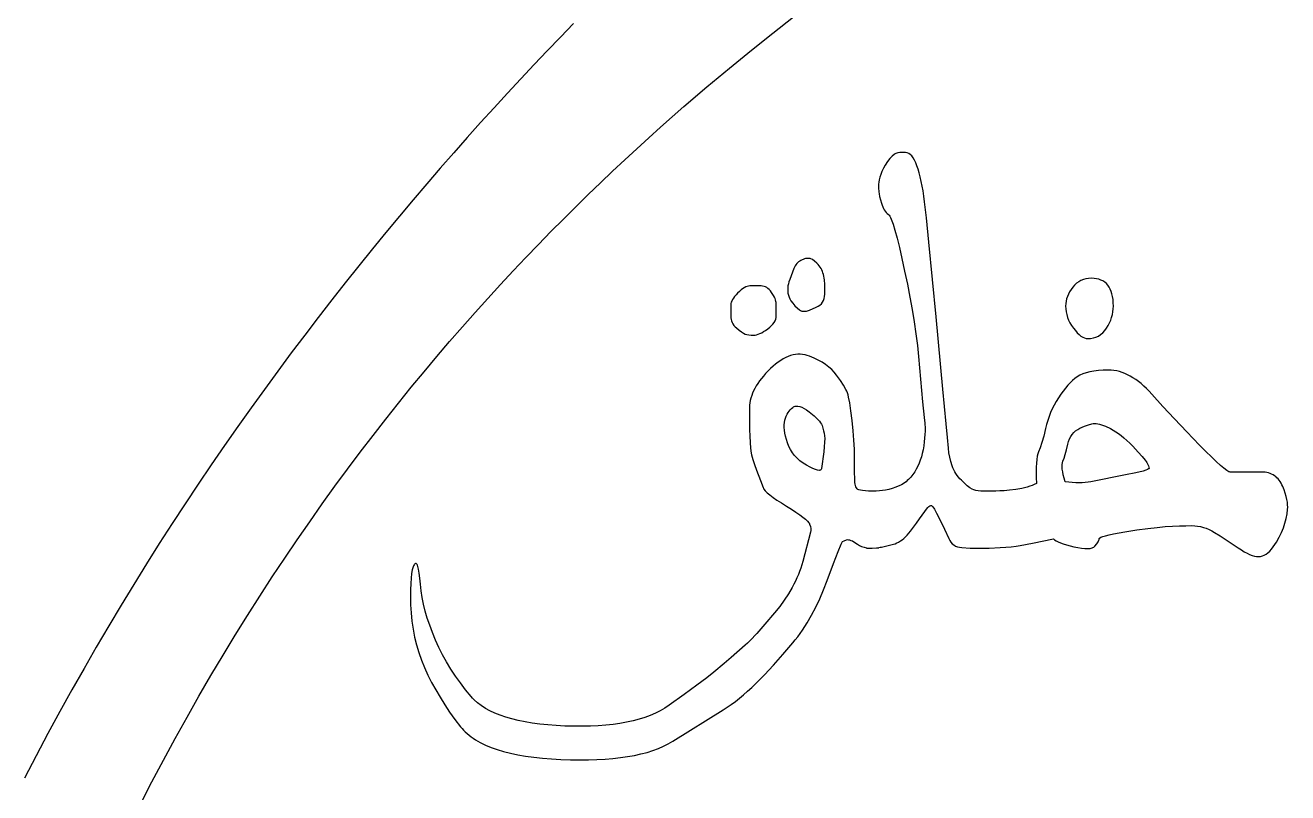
# Model space of a CAD drawing. Extents: x -350 to 350, y -610 to 610.
# Drawn here: x -207.4 to -113.4, y 99.6 to 156.8 of the extents above; entities that cross this region are included whole.
import ezdxf

# ---------------------------------------------------------------- set-up
doc = ezdxf.new("R2010")
doc.units = 0
doc.layers.add('LAYER_10', color=176, linetype='CONTINUOUS')
doc.layers.add('LAYER_2', color=18, linetype='CONTINUOUS')

msp = doc.modelspace()

# ---------------------------------------------------------------- linework, layer by layer
at = {"layer": 'LAYER_10'}
for points in [[(-198.827, 98.772), (-197.972, 100.433), (-197.108, 102.069), (-196.236, 103.681), (-195.356, 105.267), (-194.47, 106.829), (-193.576, 108.367), (-192.676, 109.881), (-191.77, 111.371), (-190.859, 112.837), (-189.942, 114.28), (-189.02, 115.699), (-188.093, 117.095), (-187.163, 118.469), (-186.229, 119.819), (-185.291, 121.147), (-184.35, 122.453), (-183.407, 123.737), (-182.462, 124.998), (-181.514, 126.238), (-180.566, 127.457), (-179.616, 128.653), (-178.666, 129.829), (-177.715, 130.984), (-176.764, 132.118), (-175.814, 133.231), (-174.865, 134.324), (-173.917, 135.397), (-172.971, 136.45), (-172.027, 137.483), (-171.085, 138.496), (-170.146, 139.49), (-169.211, 140.464), (-168.279, 141.42), (-167.35, 142.356), (-166.427, 143.274), (-165.508, 144.174), (-164.594, 145.055), (-163.685, 145.918), (-162.783, 146.763), (-161.887, 147.591), (-160.997, 148.401), (-160.115, 149.194), (-158.373, 150.728), (-156.663, 152.195), (-154.99, 153.597), (-153.356, 154.935), (-151.764, 156.21), (-150.217, 157.425)], [(-166.602, 156.914), (-167.575, 155.911), (-168.552, 154.892), (-169.534, 153.855), (-170.521, 152.802), (-171.512, 151.733), (-172.507, 150.647), (-173.505, 149.544), (-174.506, 148.425), (-175.51, 147.29), (-176.516, 146.138), (-177.523, 144.969), (-178.532, 143.784), (-179.542, 142.583), (-180.552, 141.365), (-181.562, 140.131), (-182.573, 138.881), (-183.582, 137.614), (-184.591, 136.331), (-185.598, 135.032), (-186.603, 133.716), (-187.606, 132.384), (-188.606, 131.036), (-189.604, 129.672), (-190.598, 128.292), (-191.588, 126.896), (-192.574, 125.484), (-193.555, 124.055), (-194.531, 122.611), (-195.502, 121.15), (-196.467, 119.674), (-197.426, 118.182), (-198.378, 116.673), (-199.323, 115.149), (-200.261, 113.609), (-201.191, 112.053), (-202.113, 110.481), (-203.026, 108.893), (-203.93, 107.29), (-204.825, 105.671), (-205.71, 104.036), (-206.585, 102.385), (-207.449, 100.719)]]:
    msp.add_lwpolyline(points, dxfattribs=at)
at = {"layer": 'LAYER_2'}
for points in [[(-113.81, 122.444), (-113.868, 122.574), (-113.931, 122.694), (-113.999, 122.807), (-114.074, 122.911), (-114.154, 123.007), (-114.239, 123.094), (-114.33, 123.173), (-114.427, 123.244), (-114.53, 123.307), (-114.638, 123.361), (-114.752, 123.407), (-114.871, 123.444), (-114.996, 123.473), (-115.127, 123.494), (-115.264, 123.507), (-115.406, 123.511), (-116.984, 123.511), (-117.716, 123.511), (-117.763, 123.519), (-117.822, 123.542), (-117.978, 123.636), (-118.186, 123.792), (-118.446, 124.012), (-118.756, 124.294), (-119.118, 124.639), (-119.531, 125.046), (-119.996, 125.517), (-120.954, 126.506), (-121.866, 127.468), (-122.732, 128.404), (-123.551, 129.314), (-123.751, 129.531), (-123.951, 129.734), (-124.151, 129.923), (-124.351, 130.098), (-124.552, 130.259), (-124.752, 130.406), (-124.953, 130.539), (-125.155, 130.658), (-125.356, 130.763), (-125.558, 130.854), (-125.76, 130.931), (-125.962, 130.994), (-126.165, 131.043), (-126.367, 131.078), (-126.57, 131.099), (-126.773, 131.106), (-127.166, 131.099), (-127.529, 131.076), (-127.864, 131.037), (-128.17, 130.984), (-128.446, 130.914), (-128.694, 130.83), (-128.913, 130.729), (-129.103, 130.613), (-129.278, 130.48), (-129.453, 130.329), (-129.627, 130.16), (-129.802, 129.973), (-129.976, 129.769), (-130.15, 129.547), (-130.323, 129.307), (-130.496, 129.05), (-130.663, 128.781), (-130.817, 128.507), (-130.957, 128.228), (-131.085, 127.945), (-131.199, 127.657), (-131.301, 127.363), (-131.389, 127.065), (-131.465, 126.761), (-131.6, 126.194), (-131.73, 125.717), (-131.855, 125.329), (-131.975, 125.03), (-132.029, 124.882), (-132.073, 124.692), (-132.108, 124.46), (-132.134, 124.186), (-132.15, 123.87), (-132.157, 123.511), (-132.154, 123.11), (-132.141, 122.667), (-132.297, 122.591), (-132.463, 122.52), (-132.64, 122.456), (-132.828, 122.398), (-133.026, 122.345), (-133.235, 122.299), (-133.685, 122.223), (-134.132, 122.168), (-134.529, 122.128), (-134.875, 122.105), (-135.171, 122.097), (-136.266, 122.097), (-136.266, 122.086), (-136.476, 122.107), (-136.657, 122.138), (-136.807, 122.181), (-136.924, 122.235), (-137.102, 122.351), (-137.296, 122.5), (-137.504, 122.683), (-137.726, 122.899), (-137.837, 123.017), (-137.941, 123.141), (-138.038, 123.269), (-138.127, 123.402), (-138.208, 123.54), (-138.283, 123.684), (-138.35, 123.832), (-138.41, 123.985), (-138.512, 124.3), (-138.592, 124.621), (-138.65, 124.95), (-138.686, 125.285), (-138.752, 126.076), (-138.852, 127.108), (-139.101, 129.677), (-139.612, 135.086), (-140.146, 140.635), (-140.332, 142.453), (-140.464, 143.633), (-140.519, 144.051), (-140.578, 144.446), (-140.641, 144.817), (-140.71, 145.165), (-140.783, 145.49), (-140.861, 145.791), (-140.943, 146.069), (-141.031, 146.323), (-141.122, 146.551), (-141.218, 146.749), (-141.318, 146.917), (-141.421, 147.056), (-141.529, 147.165), (-141.64, 147.245), (-141.756, 147.295), (-141.875, 147.316), (-142.102, 147.319), (-142.298, 147.308), (-142.465, 147.282), (-142.601, 147.241), (-142.663, 147.211), (-142.73, 147.167), (-142.876, 147.041), (-143.039, 146.862), (-143.219, 146.631), (-143.39, 146.377), (-143.532, 146.134), (-143.645, 145.901), (-143.727, 145.68), (-143.787, 145.473), (-143.834, 145.285), (-143.866, 145.114), (-143.886, 144.962), (-143.896, 144.678), (-143.878, 144.392), (-143.852, 144.232), (-143.81, 144.036), (-143.677, 143.537), (-143.633, 143.4), (-143.582, 143.272), (-143.525, 143.153), (-143.463, 143.044), (-143.394, 142.945), (-143.319, 142.855), (-143.239, 142.775), (-143.152, 142.704), (-143.105, 142.656), (-143.054, 142.58), (-143, 142.475), (-142.942, 142.341), (-142.814, 141.986), (-142.672, 141.517), (-142.514, 140.932), (-142.341, 140.231), (-142.152, 139.415), (-141.949, 138.483), (-141.747, 137.505), (-141.563, 136.549), (-141.397, 135.616), (-141.248, 134.705), (-141.117, 133.817), (-141.004, 132.951), (-140.909, 132.108), (-140.831, 131.287), (-140.61, 128.741), (-140.498, 127.584), (-140.451, 127.143), (-140.429, 126.751), (-140.431, 126.55), (-140.441, 126.317), (-140.489, 125.758), (-140.527, 125.455), (-140.576, 125.167), (-140.636, 124.896), (-140.705, 124.64), (-140.785, 124.397), (-140.875, 124.164), (-140.973, 123.943), (-141.081, 123.731), (-141.201, 123.53), (-141.338, 123.334), (-141.49, 123.145), (-141.658, 122.962), (-141.749, 122.874), (-141.847, 122.791), (-141.953, 122.713), (-142.066, 122.639), (-142.187, 122.57), (-142.314, 122.506), (-142.592, 122.392), (-142.874, 122.296), (-143.136, 122.221), (-143.379, 122.165), (-143.601, 122.129), (-143.814, 122.11), (-144.061, 122.098), (-144.651, 122.095), (-145.086, 122.139), (-145.242, 122.164), (-145.355, 122.193), (-145.424, 122.224), (-145.484, 122.272), (-145.536, 122.335), (-145.579, 122.414), (-145.613, 122.508), (-145.639, 122.619), (-145.656, 122.746), (-145.664, 122.889), (-145.677, 123.625), (-145.681, 124.629), (-145.692, 125.227), (-145.724, 125.879), (-145.779, 126.587), (-145.855, 127.351), (-145.943, 128.074), (-146.032, 128.658), (-146.119, 129.103), (-146.163, 129.274), (-146.206, 129.41), (-146.257, 129.534), (-146.323, 129.671), (-146.496, 129.979), (-146.728, 130.335), (-147.016, 130.739), (-147.186, 130.948), (-147.379, 131.147), (-147.595, 131.337), (-147.834, 131.517), (-148.096, 131.688), (-148.381, 131.849), (-148.689, 132.001), (-149.02, 132.143), (-149.192, 132.203), (-149.365, 132.248), (-149.539, 132.276), (-149.715, 132.289), (-149.892, 132.287), (-150.071, 132.268), (-150.251, 132.234), (-150.432, 132.184), (-150.615, 132.118), (-150.799, 132.036), (-150.984, 131.939), (-151.171, 131.826), (-151.359, 131.697), (-151.549, 131.552), (-151.74, 131.391), (-151.932, 131.214), (-152.119, 131.03), (-152.294, 130.846), (-152.457, 130.662), (-152.608, 130.479), (-152.748, 130.296), (-152.875, 130.113), (-152.991, 129.931), (-153.095, 129.749), (-153.186, 129.568), (-153.266, 129.387), (-153.334, 129.207), (-153.39, 129.027), (-153.434, 128.847), (-153.466, 128.668), (-153.486, 128.489), (-153.494, 128.31), (-153.498, 127.085), (-153.491, 126.62), (-153.477, 126.254), (-153.437, 125.645), (-153.386, 125.082), (-153.338, 124.792), (-153.253, 124.458), (-153.133, 124.08), (-152.975, 123.659), (-152.677, 122.891), (-152.483, 122.361), (-152.46, 122.307), (-152.426, 122.249), (-152.322, 122.12), (-152.173, 121.973), (-151.979, 121.809), (-151.739, 121.628), (-151.454, 121.429), (-151.124, 121.213), (-150.748, 120.98), (-150.372, 120.746), (-150.042, 120.531), (-149.757, 120.336), (-149.518, 120.159), (-149.325, 120), (-149.178, 119.861), (-149.076, 119.74), (-149.042, 119.687), (-149.02, 119.638), (-148.966, 119.461), (-148.937, 119.3), (-148.932, 119.155), (-148.953, 119.027), (-149.537, 116.841), (-149.605, 116.599), (-149.682, 116.357), (-149.768, 116.116), (-149.861, 115.876), (-149.963, 115.636), (-150.073, 115.396), (-150.191, 115.158), (-150.317, 114.919), (-150.595, 114.444), (-150.905, 113.971), (-151.248, 113.5), (-151.624, 113.032), (-152.349, 112.181), (-152.959, 111.495), (-153.451, 110.973), (-153.654, 110.775), (-153.828, 110.617), (-154.854, 109.711), (-155.371, 109.258), (-156.139, 108.622), (-156.683, 108.195), (-157.421, 107.639), (-158.353, 106.954), (-159.478, 106.142), (-159.795, 105.931), (-160.135, 105.735), (-160.496, 105.555), (-160.88, 105.389), (-161.287, 105.239), (-161.715, 105.105), (-162.166, 104.985), (-162.64, 104.881), (-163.136, 104.793), (-163.654, 104.719), (-164.194, 104.661), (-164.757, 104.619), (-165.342, 104.591), (-165.95, 104.58), (-166.58, 104.583), (-167.232, 104.602), (-167.882, 104.635), (-168.503, 104.682), (-169.096, 104.743), (-169.66, 104.818), (-170.197, 104.907), (-170.704, 105.01), (-171.184, 105.126), (-171.635, 105.257), (-172.057, 105.401), (-172.451, 105.559), (-172.817, 105.731), (-173.154, 105.917), (-173.463, 106.117), (-173.744, 106.33), (-173.996, 106.558), (-174.112, 106.677), (-174.22, 106.799), (-174.628, 107.298), (-175.014, 107.805), (-175.378, 108.319), (-175.72, 108.841), (-176.039, 109.371), (-176.337, 109.909), (-176.612, 110.454), (-176.865, 111.007), (-177.095, 111.559), (-177.299, 112.102), (-177.477, 112.636), (-177.629, 113.16), (-177.756, 113.675), (-177.858, 114.181), (-177.934, 114.678), (-177.984, 115.166), (-178.024, 115.61), (-178.07, 115.979), (-178.121, 116.272), (-178.178, 116.489), (-178.209, 116.569), (-178.241, 116.63), (-178.274, 116.672), (-178.308, 116.696), (-178.344, 116.7), (-178.381, 116.685), (-178.42, 116.652), (-178.459, 116.599), (-178.499, 116.53), (-178.535, 116.445), (-178.598, 116.228), (-178.649, 115.95), (-178.687, 115.61), (-178.713, 115.209), (-178.727, 114.746), (-178.729, 114.221), (-178.718, 113.635), (-178.687, 113.021), (-178.628, 112.415), (-178.541, 111.818), (-178.426, 111.228), (-178.283, 110.647), (-178.111, 110.074), (-177.911, 109.508), (-177.683, 108.951), (-177.43, 108.397), (-177.153, 107.844), (-176.853, 107.292), (-176.53, 106.741), (-176.183, 106.191), (-175.814, 105.642), (-175.421, 105.095), (-175.004, 104.548), (-174.893, 104.413), (-174.775, 104.283), (-174.648, 104.156), (-174.513, 104.033), (-174.371, 103.913), (-174.22, 103.798), (-174.062, 103.686), (-173.896, 103.578), (-173.539, 103.372), (-173.152, 103.183), (-172.732, 103.008), (-172.281, 102.848), (-171.798, 102.703), (-171.284, 102.573), (-170.738, 102.459), (-170.16, 102.359), (-169.551, 102.275), (-168.91, 102.206), (-168.237, 102.152), (-167.532, 102.113), (-166.825, 102.088), (-166.143, 102.078), (-165.485, 102.082), (-164.853, 102.101), (-164.245, 102.135), (-163.662, 102.183), (-163.104, 102.246), (-162.571, 102.323), (-162.063, 102.414), (-161.58, 102.521), (-161.122, 102.641), (-160.689, 102.777), (-160.28, 102.926), (-159.897, 103.09), (-159.538, 103.269), (-159.204, 103.462), (-155.446, 105.806), (-155.149, 105.998), (-154.85, 106.205), (-154.55, 106.427), (-154.247, 106.665), (-153.943, 106.917), (-153.636, 107.185), (-153.329, 107.469), (-153.019, 107.767), (-152.38, 108.414), (-151.709, 109.133), (-151.007, 109.924), (-150.272, 110.786), (-150.086, 111.014), (-149.903, 111.251), (-149.723, 111.496), (-149.548, 111.749), (-149.206, 112.28), (-148.879, 112.845), (-148.566, 113.444), (-148.266, 114.075), (-147.981, 114.74), (-147.709, 115.439), (-147.241, 116.692), (-146.895, 117.594), (-146.673, 118.143), (-146.608, 118.286), (-146.573, 118.342), (-146.459, 118.393), (-146.266, 118.468), (-146.202, 118.481), (-146.128, 118.478), (-146.043, 118.461), (-145.948, 118.429), (-145.842, 118.382), (-145.726, 118.319), (-145.463, 118.15), (-145.313, 118.057), (-145.149, 117.982), (-144.971, 117.924), (-144.778, 117.882), (-144.778, 117.834), (-144.378, 117.851), (-144.047, 117.878), (-143.963, 117.876), (-143.878, 117.878), (-143.878, 117.901), (-143.763, 117.913), (-143.66, 117.928), (-143.266, 118.018), (-142.785, 118.139), (-142.653, 118.18), (-142.523, 118.234), (-142.394, 118.301), (-142.267, 118.38), (-142.14, 118.472), (-142.014, 118.577), (-141.889, 118.695), (-141.765, 118.826), (-141.523, 119.107), (-141.286, 119.401), (-141.055, 119.708), (-140.831, 120.027), (-140.457, 120.567), (-140.322, 120.748), (-140.221, 120.872), (-140.14, 120.952), (-140.065, 121.002), (-139.995, 121.021), (-139.962, 121.019), (-139.93, 121.01), (-139.893, 120.984), (-139.848, 120.932), (-139.727, 120.749), (-139.568, 120.462), (-139.371, 120.07), (-138.977, 119.25), (-138.669, 118.562), (-138.595, 118.415), (-138.507, 118.286), (-138.405, 118.175), (-138.289, 118.082), (-138.159, 118.007), (-138.015, 117.949), (-137.856, 117.909), (-137.684, 117.887), (-137.069, 117.858), (-136.266, 117.848), (-136.266, 117.834), (-135.66, 117.847), (-134.847, 117.887), (-134.408, 117.917), (-134.011, 117.953), (-133.656, 117.996), (-133.344, 118.044), (-132.434, 118.219), (-130.873, 118.531), (-130.787, 118.461), (-130.671, 118.391), (-130.525, 118.32), (-130.349, 118.248), (-130.144, 118.175), (-129.908, 118.101), (-129.346, 117.951), (-129.05, 117.885), (-128.782, 117.839), (-128.543, 117.814), (-128.333, 117.81), (-128.152, 117.827), (-128, 117.865), (-127.935, 117.891), (-127.877, 117.923), (-127.827, 117.961), (-127.783, 118.003), (-127.645, 118.171), (-127.546, 118.319), (-127.486, 118.445), (-127.471, 118.501), (-127.466, 118.55), (-127.459, 118.575), (-127.437, 118.6), (-127.347, 118.654), (-127.199, 118.711), (-126.991, 118.773), (-126.723, 118.838), (-126.397, 118.908), (-125.564, 119.059), (-124.662, 119.201), (-123.859, 119.314), (-123.156, 119.396), (-122.551, 119.448), (-122.011, 119.481), (-121.501, 119.505), (-121.022, 119.519), (-120.573, 119.524), (-120.356, 119.516), (-120.14, 119.492), (-119.927, 119.452), (-119.714, 119.397), (-119.503, 119.325), (-119.294, 119.237), (-119.085, 119.134), (-118.878, 119.014), (-118.458, 118.753), (-118.024, 118.475), (-117.116, 117.865), (-116.888, 117.715), (-116.672, 117.584), (-116.466, 117.473), (-116.272, 117.382), (-116.088, 117.311), (-115.916, 117.261), (-115.755, 117.23), (-115.606, 117.22), (-115.463, 117.231), (-115.322, 117.265), (-115.183, 117.321), (-115.046, 117.4), (-114.912, 117.502), (-114.779, 117.626), (-114.648, 117.772), (-114.52, 117.941), (-114.282, 118.298), (-114.076, 118.654), (-113.902, 119.009), (-113.76, 119.363), (-113.647, 119.714), (-113.556, 120.058), (-113.489, 120.395), (-113.443, 120.725), (-113.434, 120.895), (-113.441, 121.078), (-113.463, 121.274), (-113.501, 121.482), (-113.555, 121.704), (-113.624, 121.938), (-113.71, 122.185)], [(-150.555, 136.541), (-150.502, 136.41), (-150.411, 136.259), (-150.281, 136.088), (-150.112, 135.897), (-149.935, 135.722), (-149.781, 135.597), (-149.711, 135.553), (-149.648, 135.522), (-149.59, 135.503), (-149.537, 135.496), (-149.252, 135.496), (-149.176, 135.514), (-149.031, 135.568), (-148.535, 135.782), (-148.386, 135.86), (-148.257, 135.95), (-148.148, 136.052), (-148.059, 136.167), (-147.989, 136.295), (-147.94, 136.435), (-147.91, 136.588), (-147.9, 136.753), (-147.9, 137.598), (-147.906, 137.697), (-147.925, 137.835), (-148, 138.23), (-148.03, 138.347), (-148.068, 138.46), (-148.114, 138.57), (-148.169, 138.676), (-148.233, 138.778), (-148.305, 138.876), (-148.386, 138.971), (-148.475, 139.062), (-148.651, 139.22), (-148.802, 139.332), (-148.927, 139.4), (-148.98, 139.417), (-149.027, 139.423), (-149.269, 139.423), (-149.32, 139.413), (-149.405, 139.383), (-149.678, 139.263), (-149.761, 139.22), (-149.839, 139.167), (-149.911, 139.105), (-149.979, 139.034), (-150.041, 138.955), (-150.098, 138.866), (-150.15, 138.768), (-150.197, 138.662), (-150.505, 137.861), (-150.563, 137.689), (-150.605, 137.534), (-150.631, 137.394), (-150.639, 137.27), (-150.639, 136.964), (-150.631, 136.837)], [(-153.819, 133.789), (-153.694, 133.751), (-153.547, 133.725), (-153.377, 133.711), (-153.184, 133.706), (-153.079, 133.714), (-152.966, 133.736), (-152.847, 133.773), (-152.72, 133.824), (-152.586, 133.891), (-152.444, 133.972), (-152.296, 134.068), (-152.141, 134.179), (-151.992, 134.298), (-151.863, 134.418), (-151.754, 134.54), (-151.665, 134.662), (-151.596, 134.785), (-151.547, 134.909), (-151.517, 135.034), (-151.507, 135.16), (-151.507, 136.036), (-151.512, 136.13), (-151.528, 136.228), (-151.555, 136.329), (-151.593, 136.435), (-151.641, 136.543), (-151.7, 136.656), (-151.85, 136.891), (-151.936, 137.004), (-152.026, 137.103), (-152.119, 137.186), (-152.214, 137.254), (-152.313, 137.307), (-152.414, 137.345), (-152.518, 137.368), (-152.625, 137.375), (-153.461, 137.375), (-153.562, 137.367), (-153.668, 137.342), (-153.777, 137.3), (-153.89, 137.241), (-154.007, 137.166), (-154.127, 137.074), (-154.251, 136.964), (-154.379, 136.838), (-154.5, 136.707), (-154.605, 136.583), (-154.694, 136.466), (-154.766, 136.356), (-154.823, 136.252), (-154.863, 136.155), (-154.887, 136.066), (-154.895, 135.983), (-154.895, 135.14), (-154.889, 135.01), (-154.869, 134.886), (-154.835, 134.766), (-154.789, 134.651), (-154.729, 134.542), (-154.656, 134.437), (-154.57, 134.338), (-154.47, 134.243), (-154.27, 134.076), (-154.095, 133.945), (-153.945, 133.849)], [(-128.319, 133.449), (-128.104, 133.461), (-127.9, 133.498), (-127.708, 133.559), (-127.528, 133.644), (-127.36, 133.754), (-127.204, 133.889), (-127.059, 134.047), (-126.925, 134.23), (-126.806, 134.427), (-126.702, 134.626), (-126.614, 134.828), (-126.542, 135.032), (-126.486, 135.239), (-126.446, 135.449), (-126.422, 135.661), (-126.414, 135.876), (-126.421, 136.127), (-126.44, 136.361), (-126.472, 136.58), (-126.517, 136.782), (-126.574, 136.968), (-126.645, 137.138), (-126.728, 137.291), (-126.824, 137.429), (-126.933, 137.55), (-127.054, 137.655), (-127.189, 137.745), (-127.336, 137.817), (-127.495, 137.874), (-127.668, 137.915), (-127.853, 137.939), (-128.051, 137.947), (-128.259, 137.937), (-128.457, 137.905), (-128.646, 137.853), (-128.824, 137.78), (-128.992, 137.687), (-129.151, 137.572), (-129.299, 137.437), (-129.437, 137.281), (-129.562, 137.113), (-129.67, 136.943), (-129.762, 136.771), (-129.837, 136.597), (-129.895, 136.42), (-129.937, 136.241), (-129.961, 136.06), (-129.97, 135.876), (-129.961, 135.661), (-129.934, 135.449), (-129.888, 135.239), (-129.825, 135.032), (-129.743, 134.828), (-129.643, 134.626), (-129.525, 134.427), (-129.389, 134.23), (-129.243, 134.047), (-129.101, 133.889), (-128.963, 133.754), (-128.828, 133.644), (-128.696, 133.559), (-128.567, 133.498), (-128.441, 133.461)], [(-147.975, 125.008), (-148.126, 123.785), (-148.136, 123.742), (-148.153, 123.706), (-148.179, 123.678), (-148.212, 123.657), (-148.254, 123.645), (-148.303, 123.64), (-148.427, 123.653), (-148.583, 123.697), (-148.771, 123.772), (-148.991, 123.878), (-149.244, 124.016), (-149.502, 124.176), (-149.738, 124.35), (-149.95, 124.538), (-150.14, 124.74), (-150.307, 124.956), (-150.452, 125.185), (-150.573, 125.429), (-150.672, 125.686), (-150.752, 125.943), (-150.815, 126.187), (-150.862, 126.418), (-150.893, 126.637), (-150.908, 126.843), (-150.907, 127.035), (-150.889, 127.216), (-150.855, 127.383), (-150.81, 127.539), (-150.756, 127.684), (-150.695, 127.818), (-150.626, 127.942), (-150.549, 128.056), (-150.464, 128.159), (-150.372, 128.252), (-150.272, 128.334), (-150.218, 128.368), (-150.161, 128.395), (-150.101, 128.415), (-150.038, 128.427), (-149.903, 128.429), (-149.756, 128.401), (-149.596, 128.344), (-149.425, 128.257), (-149.241, 128.141), (-149.045, 127.995), (-148.681, 127.69), (-148.531, 127.549), (-148.401, 127.417), (-148.293, 127.293), (-148.205, 127.178), (-148.139, 127.07), (-148.093, 126.971), (-148.029, 126.782), (-147.976, 126.594), (-147.937, 126.407), (-147.91, 126.222), (-147.898, 126.008), (-147.905, 125.734), (-147.931, 125.401)], [(-125.513, 123.3), (-128.084, 122.793), (-128.294, 122.757), (-128.511, 122.73), (-128.738, 122.715), (-128.973, 122.709), (-129.218, 122.715), (-129.471, 122.73), (-129.733, 122.757), (-130.005, 122.793), (-130.08, 123.062), (-130.14, 123.308), (-130.185, 123.531), (-130.213, 123.732), (-130.226, 123.911), (-130.224, 124.067), (-130.206, 124.201), (-130.172, 124.313), (-130.087, 124.542), (-129.997, 124.83), (-129.903, 125.175), (-129.805, 125.579), (-129.747, 125.787), (-129.673, 125.979), (-129.583, 126.154), (-129.478, 126.313), (-129.357, 126.455), (-129.221, 126.581), (-129.069, 126.69), (-128.902, 126.783), (-128.57, 126.93), (-128.276, 127.037), (-128.02, 127.103), (-127.906, 127.122), (-127.801, 127.131), (-127.695, 127.127), (-127.577, 127.111), (-127.449, 127.082), (-127.308, 127.04), (-127.157, 126.987), (-126.994, 126.92), (-126.633, 126.751), (-126.439, 126.644), (-126.241, 126.521), (-126.039, 126.381), (-125.833, 126.225), (-125.623, 126.052), (-125.41, 125.862), (-125.192, 125.655), (-124.971, 125.432), (-124.57, 125.007), (-124.262, 124.664), (-124.045, 124.401), (-123.971, 124.3), (-123.92, 124.219), (-123.85, 124.084), (-123.8, 123.967), (-123.77, 123.867), (-123.76, 123.785), (-123.767, 123.766), (-123.787, 123.745), (-123.87, 123.699), (-124.007, 123.647), (-124.199, 123.59), (-124.747, 123.457)]]:
    msp.add_lwpolyline(points, close=True, dxfattribs=at)

doc.saveas('drawing.dxf')
